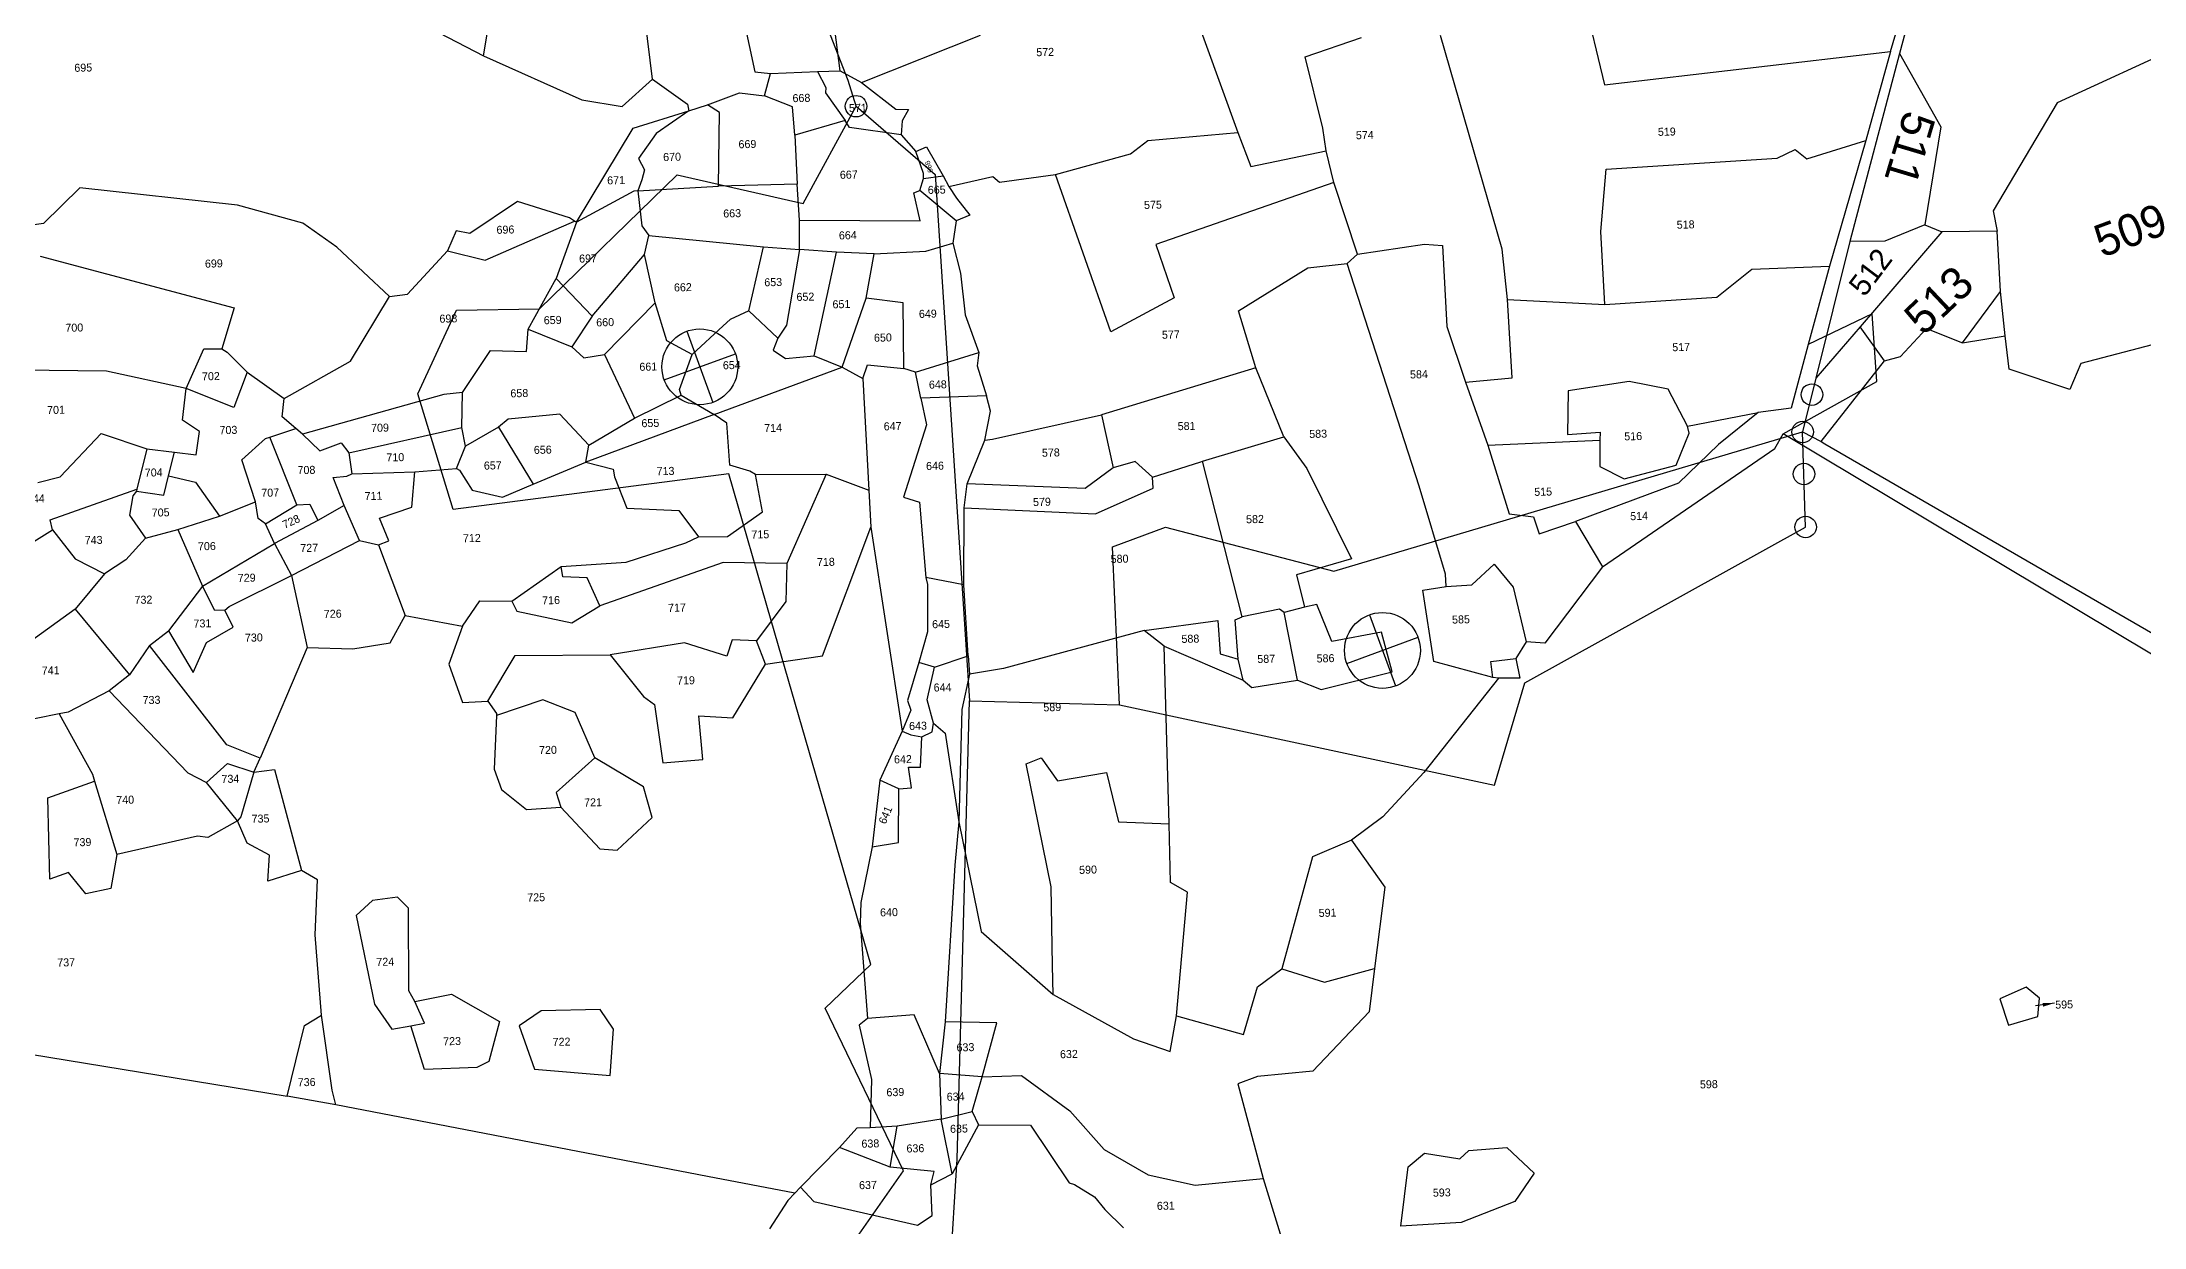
# Model space of a CAD drawing. Header units: metres. Extents: x 309869 to 314467, y 1921293 to 1923473.
# Drawn here: x 312178.1 to 312627.2, y 1922040.2 to 1922293.3 of the extents above; entities that cross this region are included whole.
import ezdxf

# ---------------------------------------------------------------- set-up
doc = ezdxf.new("R2010")
doc.units = ezdxf.units.M
doc.header["$LTSCALE"] = 0.3
doc.layers.get('0').update_dxf_attribs({"linetype": 'CONTINUOUS'})
for name, color, linetype in [('OTHERS', 1, 'CONTINUOUS'), ('POLY_PARCEL', 6, 'CONTINUOUS'), ('TEXT_PARCEL', 7, 'CONTINUOUS'), ('V_BOUND_LINE', 7, 'CONTINUOUS')]:
    doc.layers.add(name, color=color, linetype=linetype)
doc.styles.add('TEXT_MAP', font='')
doc.styles.get('TEXT_MAP').set_extended_font_data('Kruti Dev 050')
doc.dimstyles.get("Standard").update_dxf_attribs({"dimtxt": 0.18, "dimasz": 0.18, "dimexe": 0.18, "dimexo": 0.0625, "dimgap": 0.09, "dimtad": 0, "dimtih": 1, "dimtoh": 1, "dimdec": 4, "dimzin": 0, "dimdsep": 46, "dimtxsty": 'Standard', "dimcen": 0.09, "dimadec": 0, "dimazin": 0, "dimtfac": 1, "dimtdec": 4, "dimtofl": 0, "dimtmove": 0, "dimatfit": 3, "dimfxl": 1, "dimtolj": 1, "dimtzin": 0, "dimarcsym": 0})

msp = doc.modelspace()

# ---------------------------------------------------------------- linework, layer by layer
for centre in [(312352.01, 1922279.63), (312556.27, 1922218.02), (312554.29, 1922210.03), (312554.57, 1922201.05), (312554.92, 1922189.73)]:
    msp.add_circle(centre, 2.3)
at = {"layer": 'OTHERS'}
for p, q in [((312315.84, 1922231.54), (312321.44, 1922216.35)), ((312311.04, 1922221.14), (312326.24, 1922226.75)), ((312461.7, 1922170.96), (312467.3, 1922155.77)), ((312456.9, 1922160.56), (312472.1, 1922166.16))]:
    msp.add_line(p, q, dxfattribs=at)
for centre in [(312318.64, 1922223.95), (312464.5, 1922163.36)]:
    msp.add_circle(centre, 8.1, dxfattribs=at)
at = {"layer": 'POLY_PARCEL'}
for p, q in [((312350.33, 1922285.13), (312323.6, 1922354.19)), ((312419.01, 1922314.25), (312433.58, 1922274.05)), ((312326.21, 1922306.52), (312330.39, 1922287.01)), ((312253.33, 1922300.3), (312272.38, 1922290.37)), ((312272.38, 1922290.37), (312274.16, 1922301)), ((312507.27, 1922303.7), (312511.94, 1922284.19)), ((312573.06, 1922291.32), (312576.75, 1922303.71)), ((312577.37, 1922299.9), (312574.98, 1922290.89)), ((312308.56, 1922285.44), (312306.98, 1922298.13)), ((312348.64, 1922287.22), (312347.19, 1922298.25)), ((312353.18, 1922284.67), (312378.58, 1922294.8)), ((312272.38, 1922290.37), (312293.46, 1922280.98)), ((312447.98, 1922290.21), (312460.04, 1922294.3)), ((312490.06, 1922249.09), (312476.92, 1922294.72)), ((312511.94, 1922284.19), (312573.06, 1922291.32)), ((312574.98, 1922290.89), (312564.37, 1922250.75)), ((312573.06, 1922291.32), (312567.81, 1922272.31)), ((312574.98, 1922290.89), (312583.84, 1922275.24)), ((312635.96, 1922292.87), (312608.64, 1922280.36)), ((312330.39, 1922287.01), (312333.77, 1922286.6)), ((312332.45, 1922281.87), (312333.77, 1922286.6)), ((312333.77, 1922286.6), (312343.76, 1922287.07)), ((312343.76, 1922287.07), (312348.64, 1922287.22)), ((312343.76, 1922287.07), (312345.54, 1922283.6)), ((312348.64, 1922287.22), (312353.18, 1922284.67)), ((312451.75, 1922274.91), (312447.98, 1922290.21)), ((312302.05, 1922279.6), (312308.56, 1922285.44)), ((312308.56, 1922285.44), (312316.01, 1922280.07)), ((312320.27, 1922279.95), (312327.09, 1922282.49)), ((312327.09, 1922282.49), (312332.45, 1922281.87)), ((312338.42, 1922279.53), (312332.45, 1922281.87)), ((312345.54, 1922283.6), (312345.46, 1922282.48)), ((312345.46, 1922282.48), (312349.72, 1922276.6)), ((312352.01, 1922279.63), (312350.33, 1922285.13)), ((312353.18, 1922284.67), (312360.52, 1922279)), ((312293.46, 1922280.98), (312302.05, 1922279.6)), ((312304.41, 1922274.95), (312316.31, 1922278.67)), ((312316.31, 1922278.67), (312309.29, 1922273.83)), ((312316.01, 1922280.07), (312316.31, 1922278.67)), ((312316.31, 1922278.67), (312320.27, 1922279.95)), ((312322.86, 1922278.27), (312320.27, 1922279.95)), ((312322.65, 1922262.55), (312322.86, 1922278.27)), ((312338.91, 1922273.43), (312338.42, 1922279.53)), ((312340.71, 1922258.83), (312352.01, 1922279.63)), ((312352.01, 1922279.63), (312368.95, 1922265.07)), ((312360.52, 1922279), (312363.25, 1922278.96)), ((312363.25, 1922278.96), (312361.84, 1922276.49)), ((312608.64, 1922280.36), (312594.98, 1922257.31)), ((312292.29, 1922254.84), (312304.41, 1922274.95)), ((312309.29, 1922273.83), (312305.54, 1922268.46)), ((312349.72, 1922276.6), (312338.91, 1922273.43)), ((312338.91, 1922273.43), (312339.46, 1922262.99)), ((312350.64, 1922275.05), (312349.72, 1922276.6)), ((312361.67, 1922273.52), (312350.64, 1922275.05)), ((312361.84, 1922276.49), (312361.67, 1922273.52)), ((312361.67, 1922273.52), (312364.81, 1922269.97)), ((312410.64, 1922269.45), (312414.34, 1922272.34)), ((312414.34, 1922272.34), (312433.58, 1922274.05)), ((312433.58, 1922274.05), (312436.4, 1922266.72)), ((312452.45, 1922270.07), (312451.75, 1922274.91)), ((312583.84, 1922275.24), (312580.4, 1922254.28)), ((312305.54, 1922268.46), (312306.79, 1922266.07)), ((312364.81, 1922269.97), (312367.08, 1922270.98)), ((312366.42, 1922265.25), (312364.81, 1922269.97)), ((312367.08, 1922270.98), (312370.61, 1922264.78)), ((312394.67, 1922265.03), (312410.64, 1922269.45)), ((312436.4, 1922266.72), (312452.45, 1922270.07)), ((312454.09, 1922263.33), (312452.45, 1922270.07)), ((312512.32, 1922266.18), (312548.82, 1922268.51)), ((312548.82, 1922268.51), (312552.69, 1922270.37)), ((312552.69, 1922270.37), (312555.17, 1922268.42)), ((312555.17, 1922268.42), (312567.81, 1922272.31)), ((312567.81, 1922272.31), (312560.05, 1922245.44)), ((312284.35, 1922236.32), (312313.81, 1922264.97)), ((312306.26, 1922263.9), (312305.4, 1922261.54)), ((312306.79, 1922266.07), (312306.26, 1922263.9)), ((312313.81, 1922264.97), (312340.71, 1922258.83)), ((312365.66, 1922261.61), (312366.45, 1922264.18)), ((312366.45, 1922264.18), (312366.42, 1922265.25)), ((312366.45, 1922264.18), (312370.61, 1922264.78)), ((312368.95, 1922265.07), (312376.23, 1922152.58)), ((312370.61, 1922264.78), (312371.87, 1922262.47)), ((312371.87, 1922262.47), (312381.25, 1922264.65)), ((312381.25, 1922264.65), (312382.7, 1922263.43)), ((312382.7, 1922263.43), (312394.67, 1922265.03)), ((312406.47, 1922231.41), (312394.67, 1922265.03)), ((312511.2, 1922252.86), (312512.32, 1922266.18)), ((312186.19, 1922262.21), (312178.41, 1922254.54)), ((312219.87, 1922258.5), (312186.19, 1922262.21)), ((312279.71, 1922259.24), (312269.51, 1922252.44)), ((312290.81, 1922255.82), (312279.71, 1922259.24)), ((312304.56, 1922261.48), (312292.29, 1922254.84)), ((312305.4, 1922261.54), (312304.56, 1922261.48)), ((312305.4, 1922261.54), (312322.65, 1922262.55)), ((312305.4, 1922261.54), (312306.28, 1922254.08)), ((312339.46, 1922262.99), (312322.65, 1922262.55)), ((312339.92, 1922255.31), (312339.46, 1922262.99)), ((312364.36, 1922261.11), (312365.66, 1922261.61)), ((312365.7, 1922255.14), (312364.36, 1922261.11)), ((312373.43, 1922255.14), (312365.66, 1922261.61)), ((312371.87, 1922262.47), (312373.45, 1922260.02)), ((312373.45, 1922260.02), (312376.32, 1922256.35)), ((312454.09, 1922263.33), (312416.09, 1922250.09)), ((312459.15, 1922248.05), (312454.09, 1922263.33)), ((312178.41, 1922254.54), (312166.83, 1922252.93)), ((312233.84, 1922254.68), (312219.87, 1922258.5)), ((312241.09, 1922249.52), (312233.84, 1922254.68)), ((312272.78, 1922246.75), (312291.89, 1922255.1)), ((312292.29, 1922254.84), (312287.95, 1922242.81)), ((312291.89, 1922255.1), (312290.81, 1922255.82)), ((312292.29, 1922254.84), (312291.89, 1922255.1)), ((312339.92, 1922255.31), (312365.7, 1922255.14)), ((312339.93, 1922249.03), (312339.92, 1922255.31)), ((312373.43, 1922255.14), (312372.67, 1922250.39)), ((312376.32, 1922256.35), (312373.43, 1922255.14)), ((312594.98, 1922257.31), (312595.83, 1922252.96)), ((312266.54, 1922253.03), (312264.75, 1922248.71)), ((312269.51, 1922252.44), (312266.54, 1922253.03)), ((312306.28, 1922254.08), (312307.74, 1922252)), ((312306.83, 1922247.97), (312307.74, 1922252)), ((312307.74, 1922252), (312332.23, 1922249.6)), ((312366.9, 1922248.67), (312372.67, 1922250.39)), ((312372.67, 1922250.39), (312374.35, 1922243.99)), ((312416.09, 1922250.09), (312420.02, 1922238.7)), ((312459.15, 1922248.05), (312473.46, 1922250.17)), ((312473.46, 1922250.17), (312477.35, 1922249.86)), ((312511.99, 1922237.24), (312511.2, 1922252.86)), ((312564.37, 1922250.75), (312557.14, 1922221.56)), ((312571.83, 1922250.79), (312564.37, 1922250.75)), ((312584.03, 1922252.78), (312566.55, 1922232.48)), ((312580.4, 1922254.28), (312571.83, 1922250.79)), ((312580.4, 1922254.28), (312584.03, 1922252.78)), ((312595.83, 1922252.96), (312584.03, 1922252.78)), ((312596.58, 1922240.02), (312595.83, 1922252.96)), ((312177.69, 1922247.57), (312219.11, 1922236.58)), ((312252.31, 1922239), (312241.09, 1922249.52)), ((312256.15, 1922239.45), (312264.75, 1922248.71)), ((312264.75, 1922248.71), (312272.78, 1922246.75)), ((312295.64, 1922234.79), (312306.83, 1922247.97)), ((312309.06, 1922237.59), (312306.83, 1922247.97)), ((312329.1, 1922235.93), (312332.23, 1922249.6)), ((312332.23, 1922249.6), (312339.93, 1922249.03)), ((312339.93, 1922249.03), (312337.17, 1922232.86)), ((312347.81, 1922248.48), (312339.93, 1922249.03)), ((312343.06, 1922226.3), (312347.81, 1922248.48)), ((312355.87, 1922248.11), (312347.81, 1922248.48)), ((312354.15, 1922238.59), (312355.87, 1922248.11)), ((312355.87, 1922248.11), (312366.9, 1922248.67)), ((312448.59, 1922245.12), (312456.93, 1922246.01)), ((312456.93, 1922246.01), (312459.15, 1922248.05)), ((312472.37, 1922198.48), (312456.93, 1922246.01)), ((312477.35, 1922249.86), (312478.26, 1922232.59)), ((312491.23, 1922238.34), (312490.06, 1922249.09)), ((312543.46, 1922244.83), (312560.05, 1922245.44)), ((312560.05, 1922245.44), (312555.47, 1922228.69)), ((312281.98, 1922232), (312287.95, 1922242.81)), ((312287.95, 1922242.81), (312295.64, 1922234.79)), ((312374.35, 1922243.99), (312375.31, 1922235.09)), ((312433.76, 1922235.9), (312448.59, 1922245.12)), ((312535.98, 1922238.85), (312543.46, 1922244.83)), ((312219.11, 1922236.58), (312216.53, 1922227.82)), ((312243.99, 1922225.13), (312252.31, 1922239)), ((312252.31, 1922239), (312256.15, 1922239.45)), ((312298.3, 1922226.57), (312309.06, 1922237.59)), ((312311.6, 1922229.5), (312309.06, 1922237.59)), ((312349.07, 1922223.85), (312354.15, 1922238.59)), ((312362.12, 1922237.63), (312354.15, 1922238.59)), ((312362.22, 1922223.56), (312362.12, 1922237.63)), ((312420.02, 1922238.7), (312406.47, 1922231.41)), ((312492.25, 1922221.61), (312491.23, 1922238.34)), ((312491.23, 1922238.34), (312511.99, 1922237.24)), ((312511.99, 1922237.24), (312535.98, 1922238.85)), ((312588.41, 1922229.08), (312596.58, 1922240.02)), ((312597.58, 1922230.59), (312596.58, 1922240.02)), ((312258.41, 1922218.2), (312266.64, 1922236.03)), ((312266.64, 1922236.03), (312284.35, 1922236.32)), ((312281.57, 1922227.26), (312281.98, 1922232)), ((312281.98, 1922232), (312291.26, 1922228.22)), ((312295.64, 1922234.79), (312291.26, 1922228.22)), ((312323.6, 1922232.7), (312317, 1922226.6)), ((312325.15, 1922234.06), (312323.6, 1922232.7)), ((312329.1, 1922235.93), (312325.15, 1922234.06)), ((312335.34, 1922230.1), (312329.1, 1922235.93)), ((312337.17, 1922232.86), (312335.34, 1922230.1)), ((312375.31, 1922235.09), (312378.24, 1922226.99)), ((312437.42, 1922223.76), (312433.76, 1922235.9)), ((312478.26, 1922232.59), (312482.22, 1922220.7)), ((312569.17, 1922235.29), (312555.47, 1922228.69)), ((312566.55, 1922232.48), (312557.14, 1922221.56)), ((312571.81, 1922225.26), (312566.55, 1922232.48)), ((312570.11, 1922220.84), (312569.17, 1922235.29)), ((312575.23, 1922226.18), (312580.72, 1922232.13)), ((312580.72, 1922232.13), (312588.41, 1922229.08)), ((312208.89, 1922219.31), (312212.69, 1922227.77)), ((312212.69, 1922227.77), (312216.53, 1922227.82)), ((312216.53, 1922227.82), (312217.64, 1922227.08)), ((312267.95, 1922218.44), (312273.92, 1922227.44)), ((312273.92, 1922227.44), (312281.57, 1922227.26)), ((312291.26, 1922228.22), (312293.83, 1922225.86)), ((312317, 1922226.6), (312311.6, 1922229.5)), ((312335.34, 1922230.1), (312334.31, 1922227.5)), ((312334.31, 1922227.5), (312336.95, 1922225.76)), ((312555.47, 1922228.69), (312551.82, 1922215.1)), ((312588.41, 1922229.08), (312597.58, 1922230.59)), ((312598.43, 1922223.48), (312597.58, 1922230.59)), ((312630.6, 1922229.08), (312613.73, 1922224.69)), ((312191.84, 1922223.06), (312173.5, 1922223.22)), ((312208.89, 1922219.31), (312191.84, 1922223.06)), ((312217.64, 1922227.08), (312221.91, 1922222.78)), ((312229.82, 1922217.15), (312243.99, 1922225.13)), ((312293.83, 1922225.86), (312298.3, 1922226.57)), ((312298.3, 1922226.57), (312304.7, 1922212.99)), ((312314.31, 1922219.08), (312317, 1922226.6)), ((312321.72, 1922213.76), (312349.07, 1922223.85)), ((312336.95, 1922225.76), (312343.06, 1922226.3)), ((312343.06, 1922226.3), (312349.07, 1922223.85)), ((312349.07, 1922223.85), (312353.5, 1922221.45)), ((312353.5, 1922221.45), (312354.48, 1922224.38)), ((312354.48, 1922224.38), (312362.22, 1922223.56)), ((312364.7, 1922222.81), (312362.22, 1922223.56)), ((312364.7, 1922222.81), (312378.24, 1922226.99)), ((312378.24, 1922226.99), (312377.9, 1922224.18)), ((312377.9, 1922224.18), (312379.93, 1922217.76)), ((312437.42, 1922223.76), (312404.45, 1922213.68)), ((312443.46, 1922209), (312437.42, 1922223.76)), ((312558.22, 1922207.97), (312571.81, 1922225.26)), ((312571.81, 1922225.26), (312575.23, 1922226.18)), ((312611.36, 1922219.09), (312598.43, 1922223.48)), ((312613.73, 1922224.69), (312611.36, 1922219.09)), ((312208.12, 1922212.54), (312208.89, 1922219.31)), ((312219.1, 1922215.27), (312208.89, 1922219.31)), ((312221.91, 1922222.78), (312219.1, 1922215.27)), ((312221.91, 1922222.78), (312229.82, 1922217.15)), ((312267.95, 1922218.44), (312263.91, 1922218.02)), ((312267.77, 1922210.96), (312267.95, 1922218.44)), ((312314.62, 1922217.92), (312314.31, 1922219.08)), ((312353.5, 1922221.45), (312354.77, 1922197.57)), ((312365.87, 1922217.26), (312364.7, 1922222.81)), ((312482.22, 1922220.7), (312492.25, 1922221.61)), ((312482.22, 1922220.7), (312487, 1922207.24)), ((312504.15, 1922218.81), (312504.01, 1922209.46)), ((312517.25, 1922220.81), (312504.15, 1922218.81)), ((312525.53, 1922219.2), (312517.25, 1922220.81)), ((312529.68, 1922211.24), (312525.53, 1922219.2)), ((312550.1, 1922209.62), (312570.11, 1922220.84)), ((312557.14, 1922221.56), (312554.29, 1922210.03)), ((312229.39, 1922213.3), (312229.82, 1922217.15)), ((312263.91, 1922218.02), (312233.73, 1922209.57)), ((312265.91, 1922193.47), (312258.41, 1922218.2)), ((312304.7, 1922212.99), (312314.62, 1922217.92)), ((312314.62, 1922217.92), (312321.72, 1922213.76)), ((312379.93, 1922217.76), (312365.87, 1922217.26)), ((312365.87, 1922217.26), (312367.04, 1922211.53)), ((312379.55, 1922208.28), (312380.74, 1922214.45)), ((312380.74, 1922214.45), (312379.93, 1922217.76)), ((312529.68, 1922211.24), (312544.79, 1922214.2)), ((312544.79, 1922214.2), (312536.29, 1922207.39)), ((312551.82, 1922215.1), (312544.79, 1922214.2)), ((312181.99, 1922200.47), (312190.71, 1922209.7)), ((312190.71, 1922209.7), (312200.46, 1922206.42)), ((312211.7, 1922210.16), (312208.12, 1922212.54)), ((312211.05, 1922205.18), (312211.7, 1922210.16)), ((312226.73, 1922208.91), (312232.29, 1922210.81)), ((312232.29, 1922210.81), (312229.39, 1922213.3)), ((312233.73, 1922209.57), (312232.29, 1922210.81)), ((312233.73, 1922209.57), (312237.41, 1922205.98)), ((312243.61, 1922205.6), (312267.77, 1922210.96)), ((312268.59, 1922207.02), (312267.77, 1922210.96)), ((312275.65, 1922211.03), (312268.59, 1922207.02)), ((312277.68, 1922212.74), (312275.65, 1922211.03)), ((312275.65, 1922211.03), (312283.03, 1922198.88)), ((312288.74, 1922213.81), (312277.68, 1922212.74)), ((312294.89, 1922207.25), (312288.74, 1922213.81)), ((312321.72, 1922213.76), (312294.25, 1922203.6)), ((312294.89, 1922207.25), (312304.7, 1922212.99)), ((312324.44, 1922211.91), (312321.72, 1922213.76)), ((312325.03, 1922202.92), (312324.44, 1922211.91)), ((312367.04, 1922211.53), (312362.19, 1922196.14)), ((312381.2, 1922208.51), (312404.45, 1922213.68)), ((312404.45, 1922213.68), (312406.95, 1922202.39)), ((312454.11, 1922180.31), (312554.29, 1922210.03)), ((312504.01, 1922209.46), (312511.04, 1922210)), ((312511.04, 1922210), (312510.96, 1922208.31)), ((312527.25, 1922202.94), (312530.01, 1922209.8)), ((312530.01, 1922209.8), (312529.68, 1922211.24)), ((312548.33, 1922206.47), (312550.1, 1922209.62)), ((312639.96, 1922155.89), (312550.1, 1922209.62)), ((312200.46, 1922206.42), (312198.35, 1922197.82)), ((312200.46, 1922206.42), (312206.42, 1922205.72)), ((312205.14, 1922200.67), (312206.42, 1922205.72)), ((312206.42, 1922205.72), (312211.05, 1922205.18)), ((312220.75, 1922204.08), (312225.86, 1922208.61)), ((312225.86, 1922208.61), (312226.73, 1922208.91)), ((312232.52, 1922194.48), (312226.73, 1922208.91)), ((312237.41, 1922205.98), (312241.99, 1922207.71)), ((312241.99, 1922207.71), (312243.61, 1922205.6)), ((312243.61, 1922205.6), (312244.29, 1922201.09)), ((312266.65, 1922202.24), (312268.59, 1922207.02)), ((312294.25, 1922203.6), (312294.89, 1922207.25)), ((312375.75, 1922198.92), (312379.55, 1922208.28)), ((312379.55, 1922208.28), (312381.2, 1922208.51)), ((312426.06, 1922203.8), (312443.46, 1922209)), ((312443.46, 1922209), (312448.33, 1922202.22)), ((312487, 1922207.24), (312510.96, 1922208.31)), ((312487, 1922207.24), (312491.6, 1922192.57)), ((312510.96, 1922208.31), (312510.93, 1922202.63)), ((312511.5, 1922181.19), (312548.33, 1922206.47)), ((312536.29, 1922207.39), (312527.79, 1922199.07)), ((312177.2, 1922199.26), (312181.99, 1922200.47)), ((312204.1, 1922196.56), (312205.14, 1922200.67)), ((312205.14, 1922200.67), (312210.91, 1922199.31)), ((312223.68, 1922195.14), (312220.75, 1922204.08)), ((312240.28, 1922200.34), (312243.18, 1922200.6)), ((312243.18, 1922200.6), (312244.29, 1922201.09)), ((312244.29, 1922201.09), (312257.72, 1922201.5)), ((312257.08, 1922193.99), (312257.72, 1922201.5)), ((312257.72, 1922201.5), (312266.65, 1922202.24)), ((312324.86, 1922201.11), (312265.91, 1922193.47)), ((312266.65, 1922202.24), (312267.32, 1922201.89)), ((312267.32, 1922201.89), (312269.96, 1922197.58)), ((312283.03, 1922198.88), (312294.25, 1922203.6)), ((312294.25, 1922203.6), (312300.1, 1922202.07)), ((312300.1, 1922202.07), (312300.39, 1922200.47)), ((312300.39, 1922200.47), (312303.02, 1922193.75)), ((312333.87, 1922169.77), (312324.86, 1922201.11)), ((312329.29, 1922201.64), (312325.03, 1922202.92)), ((312330.57, 1922200.96), (312329.29, 1922201.64)), ((312330.57, 1922200.96), (312345.67, 1922200.99)), ((312332, 1922192.98), (312330.57, 1922200.96)), ((312345.67, 1922200.99), (312337.21, 1922181.94)), ((312345.67, 1922200.99), (312354.77, 1922197.57)), ((312406.95, 1922202.39), (312401, 1922197.96)), ((312411.67, 1922203.76), (312406.95, 1922202.39)), ((312415.4, 1922200.39), (312411.67, 1922203.76)), ((312415.4, 1922200.39), (312425.67, 1922203.68)), ((312425.67, 1922203.68), (312426.06, 1922203.8)), ((312434.55, 1922170.56), (312426.06, 1922203.8)), ((312448.33, 1922202.22), (312457.87, 1922182.94)), ((312510.93, 1922202.63), (312516.15, 1922200)), ((312516.15, 1922200), (312527.25, 1922202.94)), ((312179.83, 1922191.26), (312198.35, 1922197.82)), ((312197.46, 1922196.4), (312196.76, 1922192.25)), ((312198.25, 1922197.39), (312197.46, 1922196.4)), ((312198.35, 1922197.82), (312198.25, 1922197.39)), ((312198.25, 1922197.39), (312204.1, 1922196.56)), ((312210.91, 1922199.31), (312216.02, 1922192.08)), ((312242.65, 1922194.29), (312240.28, 1922200.34)), ((312269.96, 1922197.58), (312276.45, 1922196.1)), ((312276.45, 1922196.1), (312283.03, 1922198.88)), ((312354.77, 1922197.57), (312355.19, 1922189.69)), ((312362.19, 1922196.14), (312365.59, 1922195.07)), ((312375.14, 1922193.83), (312375.75, 1922198.92)), ((312401, 1922197.96), (312375.75, 1922198.92)), ((312403.21, 1922192.52), (312415.5, 1922198.03)), ((312415.5, 1922198.03), (312415.4, 1922200.39)), ((312477.98, 1922179.64), (312472.37, 1922198.48)), ((312527.79, 1922199.07), (312505.76, 1922190.91)), ((312196.76, 1922192.25), (312200.18, 1922187.37)), ((312207.09, 1922189.17), (312216.02, 1922192.08)), ((312216.02, 1922192.08), (312223.68, 1922195.14)), ((312224.29, 1922191.53), (312223.68, 1922195.14)), ((312225.83, 1922190.43), (312224.29, 1922191.53)), ((312225.83, 1922190.43), (312232.52, 1922194.48)), ((312232.52, 1922194.48), (312235.3, 1922194.61)), ((312235.3, 1922194.61), (312237.05, 1922191.13)), ((312242.65, 1922194.29), (312237.05, 1922191.13)), ((312245.89, 1922186.82), (312242.65, 1922194.29)), ((312250.19, 1922191.64), (312257.08, 1922193.99)), ((312252.22, 1922186.75), (312250.19, 1922191.64)), ((312303.02, 1922193.75), (312314.12, 1922193.25)), ((312314.12, 1922193.25), (312318.36, 1922187.65)), ((312324.57, 1922187.71), (312332, 1922192.98)), ((312365.59, 1922195.07), (312366.91, 1922178.95)), ((312375.03, 1922177.35), (312375.14, 1922193.83)), ((312375.14, 1922193.83), (312403.21, 1922192.52)), ((312491.6, 1922192.57), (312496.77, 1922191.91)), ((312496.77, 1922191.91), (312497.97, 1922188.28)), ((312165.7, 1922180.03), (312180.31, 1922189.09)), ((312180.31, 1922189.09), (312179.83, 1922191.26)), ((312180.31, 1922189.09), (312185.19, 1922182.95)), ((312200.18, 1922187.37), (312196, 1922182.68)), ((312200.18, 1922187.37), (312207.09, 1922189.17)), ((312207.09, 1922189.17), (312212.4, 1922177.1)), ((312227.73, 1922186.19), (312225.83, 1922190.43)), ((312237.05, 1922191.13), (312227.73, 1922186.19)), ((312315.65, 1922186.32), (312318.36, 1922187.65)), ((312318.36, 1922187.65), (312324.57, 1922187.71)), ((312344.88, 1922162.23), (312355.19, 1922189.69)), ((312355.19, 1922189.69), (312361.9, 1922146.1)), ((312406.84, 1922185.5), (312418.12, 1922189.66)), ((312418.12, 1922189.66), (312454.11, 1922180.31)), ((312497.97, 1922188.28), (312505.76, 1922190.91)), ((312505.76, 1922190.91), (312511.5, 1922181.19)), ((312185.19, 1922182.95), (312191.44, 1922179.69)), ((312196, 1922182.68), (312191.44, 1922179.69)), ((312212.4, 1922177.1), (312227.73, 1922186.19)), ((312227.73, 1922186.19), (312231.36, 1922179.4)), ((312231.36, 1922179.4), (312245.89, 1922186.82)), ((312245.89, 1922186.82), (312249.96, 1922185.9)), ((312249.96, 1922185.9), (312252.22, 1922186.75)), ((312249.96, 1922185.9), (312255.69, 1922170.8)), ((312302.87, 1922182.22), (312315.65, 1922186.32)), ((312408.3, 1922151.75), (312406.84, 1922185.5)), ((312457.87, 1922182.94), (312446.12, 1922179.48)), ((312191.44, 1922179.69), (312185.15, 1922172.16)), ((312218.09, 1922172.76), (312231.36, 1922179.4)), ((312231.36, 1922179.4), (312234.77, 1922164)), ((312278.5, 1922173.92), (312289.03, 1922181.29)), ((312289.03, 1922181.29), (312302.87, 1922182.22)), ((312289.36, 1922179.05), (312289.03, 1922181.29)), ((312294.58, 1922178.9), (312289.36, 1922179.05)), ((312297.29, 1922172.89), (312294.58, 1922178.9)), ((312323.65, 1922182.13), (312297.29, 1922172.89)), ((312337.21, 1922181.94), (312323.65, 1922182.13)), ((312337.21, 1922181.94), (312337.01, 1922173.82)), ((312375.03, 1922177.35), (312366.91, 1922178.95)), ((312366.91, 1922178.95), (312367.27, 1922177.44)), ((312446.12, 1922179.48), (312447.81, 1922172.57)), ((312478.13, 1922177.01), (312477.98, 1922179.64)), ((312483.6, 1922177.35), (312488.4, 1922181.79)), ((312488.4, 1922181.79), (312492.43, 1922176.9)), ((312511.5, 1922181.19), (312499.2, 1922164.91)), ((312212.4, 1922177.1), (312205.11, 1922167.54)), ((312215.01, 1922171.91), (312212.4, 1922177.1)), ((312267.91, 1922168.55), (312271.64, 1922173.93)), ((312271.64, 1922173.93), (312278.5, 1922173.92)), ((312278.5, 1922173.92), (312279.54, 1922171.72)), ((312337.01, 1922173.82), (312330.73, 1922165.43)), ((312367.27, 1922177.44), (312367.28, 1922167.34)), ((312375.95, 1922162.24), (312375.03, 1922177.35)), ((312473.16, 1922176.27), (312478.13, 1922177.01)), ((312475.46, 1922160.96), (312473.16, 1922176.27)), ((312478.13, 1922177.01), (312483.6, 1922177.35)), ((312492.43, 1922176.9), (312495.2, 1922165.2)), ((312185.15, 1922172.16), (312175.39, 1922165.16)), ((312185.15, 1922172.16), (312196.75, 1922158.14)), ((312217.17, 1922171.93), (312215.01, 1922171.91)), ((312217.17, 1922171.93), (312218.09, 1922172.76)), ((312218.91, 1922168.32), (312217.17, 1922171.93)), ((312252.44, 1922164.95), (312255.69, 1922170.8)), ((312255.69, 1922170.8), (312267.91, 1922168.55)), ((312279.54, 1922171.72), (312291.27, 1922169.29)), ((312291.27, 1922169.29), (312297.29, 1922172.89)), ((312355.17, 1922096.28), (312333.87, 1922169.77)), ((312413.55, 1922167.61), (312429.34, 1922169.73)), ((312429.34, 1922169.73), (312429.84, 1922162.66)), ((312433.04, 1922169.9), (312434.55, 1922170.56)), ((312433.7, 1922161.48), (312433.04, 1922169.9)), ((312442.47, 1922172.19), (312434.55, 1922170.56)), ((312443.51, 1922171.43), (312442.47, 1922172.19)), ((312447.81, 1922172.57), (312443.51, 1922171.43)), ((312446.34, 1922157.01), (312443.51, 1922171.43)), ((312450.48, 1922173.17), (312447.81, 1922172.57)), ((312453.67, 1922165.25), (312450.48, 1922173.17)), ((312201.05, 1922164.41), (312205.11, 1922167.54)), ((312205.11, 1922167.54), (312210.36, 1922158.64)), ((312210.36, 1922158.64), (312213.21, 1922165.06)), ((312213.21, 1922165.06), (312218.91, 1922168.32)), ((312244.46, 1922163.72), (312252.44, 1922164.95)), ((312267.91, 1922168.55), (312265.04, 1922160.45)), ((312315.34, 1922164.96), (312299.45, 1922162.45)), ((312324.42, 1922162.12), (312315.34, 1922164.96)), ((312325.53, 1922165.6), (312324.42, 1922162.12)), ((312330.73, 1922165.43), (312325.53, 1922165.6)), ((312332.69, 1922160.42), (312330.73, 1922165.43)), ((312367.28, 1922167.34), (312365.44, 1922160.8)), ((312413.55, 1922167.61), (312383.51, 1922159.48)), ((312417.89, 1922164.3), (312413.55, 1922167.61)), ((312464.31, 1922167.25), (312453.67, 1922165.25)), ((312466.61, 1922158.78), (312464.31, 1922167.25)), ((312495.2, 1922165.2), (312493, 1922161.6)), ((312499.2, 1922164.91), (312495.2, 1922165.2)), ((312201.05, 1922164.41), (312196.75, 1922158.14)), ((312217.55, 1922143.17), (312201.05, 1922164.41)), ((312234.77, 1922164), (312224.66, 1922140.31)), ((312234.77, 1922164), (312244.46, 1922163.72)), ((312265.04, 1922160.45), (312267.92, 1922152.23)), ((312273.37, 1922152.52), (312279.21, 1922162.25)), ((312279.21, 1922162.25), (312299.45, 1922162.45)), ((312299.45, 1922162.45), (312306.61, 1922153.5)), ((312325.67, 1922148.96), (312332.69, 1922160.42)), ((312332.69, 1922160.42), (312344.88, 1922162.23)), ((312365.44, 1922160.8), (312363.03, 1922152.63)), ((312368.76, 1922159.8), (312365.44, 1922160.8)), ((312368.76, 1922159.8), (312375.95, 1922162.24)), ((312375.95, 1922162.24), (312376.23, 1922158.28)), ((312417.89, 1922164.3), (312434.76, 1922157)), ((312418.96, 1922126.28), (312417.89, 1922164.3)), ((312429.84, 1922162.66), (312433.7, 1922161.48)), ((312434.76, 1922157), (312433.7, 1922161.48)), ((312488.09, 1922157.55), (312475.46, 1922160.96)), ((312487.67, 1922160.99), (312493, 1922161.6)), ((312488.09, 1922157.55), (312487.67, 1922160.99)), ((312493, 1922161.6), (312493.84, 1922157.4)), ((312196.75, 1922158.14), (312192.4, 1922154.73)), ((312367.22, 1922152.8), (312368.76, 1922159.8)), ((312376.23, 1922158.28), (312374.61, 1922150.72)), ((312383.51, 1922159.48), (312376.23, 1922158.28)), ((312434.76, 1922157), (312436.57, 1922155.46)), ((312436.57, 1922155.46), (312446.34, 1922157.01)), ((312446.34, 1922157.01), (312451.37, 1922155.04)), ((312451.37, 1922155.04), (312466.61, 1922158.78)), ((312489.31, 1922157.43), (312473.33, 1922137.29)), ((312489.31, 1922157.43), (312488.09, 1922157.55)), ((312493.84, 1922157.4), (312489.31, 1922157.43)), ((312192.4, 1922154.73), (312183.7, 1922150.19)), ((312192.4, 1922154.73), (312209.23, 1922137.23)), ((312267.92, 1922152.23), (312273.37, 1922152.52)), ((312273.37, 1922152.52), (312275.21, 1922149.89)), ((312285.06, 1922152.78), (312275.19, 1922149.46)), ((312291.97, 1922150.11), (312285.06, 1922152.78)), ((312306.61, 1922153.5), (312308.94, 1922151.78)), ((312308.94, 1922151.78), (312310.76, 1922139.34)), ((312363.03, 1922152.63), (312363.76, 1922150.59)), ((312368.59, 1922147.8), (312367.22, 1922152.8)), ((312181.72, 1922149.8), (312171.88, 1922147.82)), ((312183.7, 1922150.19), (312181.72, 1922149.8)), ((312181.72, 1922149.8), (312188.9, 1922136.93)), ((312275.19, 1922149.46), (312274.72, 1922138.01)), ((312275.21, 1922149.89), (312275.19, 1922149.46)), ((312296.17, 1922140.44), (312291.97, 1922150.11)), ((312319.3, 1922140.03), (312318.4, 1922149.4)), ((312318.4, 1922149.4), (312325.67, 1922148.96)), ((312363.76, 1922150.59), (312361.9, 1922146.1)), ((312368.31, 1922146), (312368.59, 1922147.8)), ((312368.59, 1922147.8), (312371.09, 1922145.7)), ((312374.61, 1922150.72), (312373.95, 1922126.76)), ((312224.66, 1922140.31), (312217.55, 1922143.17)), ((312361.9, 1922146.1), (312357.09, 1922135.63)), ((312361.9, 1922146.1), (312363.7, 1922145.33)), ((312363.7, 1922145.33), (312366.07, 1922144.88)), ((312365.77, 1922138.41), (312366.07, 1922144.88)), ((312366.07, 1922144.88), (312368.31, 1922146)), ((312371.09, 1922145.7), (312373.95, 1922126.76)), ((312213.22, 1922135.13), (312217.74, 1922139.21)), ((312217.74, 1922139.21), (312223.37, 1922137.32)), ((312223.37, 1922137.32), (312224.66, 1922140.31)), ((312223.37, 1922137.32), (312227.72, 1922137.9)), ((312227.72, 1922137.9), (312233.53, 1922116.33)), ((312274.72, 1922138.01), (312276.28, 1922133.63)), ((312296.17, 1922140.44), (312287.93, 1922132.98)), ((312306.63, 1922134.21), (312296.17, 1922140.44)), ((312310.76, 1922139.34), (312319.3, 1922140.03)), ((312363.23, 1922138.4), (312365.77, 1922138.41)), ((312363.89, 1922133.99), (312363.23, 1922138.4)), ((312388.38, 1922139.15), (312391.54, 1922140.38)), ((312393.69, 1922112.84), (312388.38, 1922139.15)), ((312391.54, 1922140.38), (312395.03, 1922135.53)), ((312179.34, 1922131.86), (312189.29, 1922135.42)), ((312188.9, 1922136.93), (312189.29, 1922135.42)), ((312189.29, 1922135.42), (312194.06, 1922119.75)), ((312209.23, 1922137.23), (312213.22, 1922135.13)), ((312219.87, 1922126.94), (312213.22, 1922135.13)), ((312223.37, 1922137.32), (312220.57, 1922127.83)), ((312276.28, 1922133.63), (312281.62, 1922129.35)), ((312308.43, 1922127.65), (312306.63, 1922134.21)), ((312357.09, 1922135.63), (312355.49, 1922121.4)), ((312361.17, 1922133.78), (312357.09, 1922135.63)), ((312361.07, 1922122.34), (312361.17, 1922133.78)), ((312361.17, 1922133.78), (312363.89, 1922133.99)), ((312395.03, 1922135.53), (312405.57, 1922137.3)), ((312405.57, 1922137.3), (312408.09, 1922126.71)), ((312473.33, 1922137.29), (312464.56, 1922127.8)), ((312179.76, 1922114.46), (312179.34, 1922131.86)), ((312281.62, 1922129.35), (312288.97, 1922129.85)), ((312287.93, 1922132.98), (312288.97, 1922129.85)), ((312288.97, 1922129.85), (312297.29, 1922120.99)), ((312219.87, 1922126.94), (312213.54, 1922123.4)), ((312220.57, 1922127.83), (312219.87, 1922126.94)), ((312221.93, 1922122.17), (312219.87, 1922126.94)), ((312301.01, 1922120.66), (312308.43, 1922127.65)), ((312373.95, 1922126.76), (312373.11, 1922117.46)), ((312373.95, 1922126.76), (312378.72, 1922103.29)), ((312408.09, 1922126.71), (312418.96, 1922126.28)), ((312419.24, 1922113.76), (312418.96, 1922126.28)), ((312464.56, 1922127.8), (312457.92, 1922122.83)), ((312194.06, 1922119.75), (312192.79, 1922112.52)), ((312211.3, 1922123.71), (312194.06, 1922119.75)), ((312213.54, 1922123.4), (312211.3, 1922123.71)), ((312226.68, 1922119.62), (312221.93, 1922122.17)), ((312297.29, 1922120.99), (312301.01, 1922120.66)), ((312355.49, 1922121.4), (312353.01, 1922109.48)), ((312355.49, 1922121.4), (312361.07, 1922122.34)), ((312457.92, 1922122.83), (312449.52, 1922119.27)), ((312457.92, 1922122.83), (312465.02, 1922112.76)), ((312183.76, 1922115.88), (312179.76, 1922114.46)), ((312187.46, 1922111.36), (312183.76, 1922115.88)), ((312226.31, 1922114.07), (312226.68, 1922119.62)), ((312233.53, 1922116.33), (312226.31, 1922114.07)), ((312236.96, 1922114.33), (312233.53, 1922116.33)), ((312373.11, 1922117.46), (312371.05, 1922084.04)), ((312449.52, 1922119.27), (312443.01, 1922095.31)), ((312192.79, 1922112.52), (312187.46, 1922111.36)), ((312236.46, 1922102.58), (312236.96, 1922114.33)), ((312394, 1922096.05), (312393.69, 1922112.84)), ((312422.87, 1922111.74), (312419.24, 1922113.76)), ((312420.46, 1922085.26), (312422.87, 1922111.74)), ((312465.02, 1922112.76), (312462.82, 1922095.41)), ((312248.69, 1922109.94), (312245.18, 1922106.76)), ((312245.18, 1922106.76), (312249.13, 1922087.77)), ((312254.03, 1922110.61), (312248.69, 1922109.94)), ((312256.4, 1922108.26), (312254.03, 1922110.61)), ((312256.48, 1922090.64), (312256.4, 1922108.26)), ((312353.01, 1922109.48), (312352.89, 1922105.06)), ((312237.81, 1922085.41), (312236.46, 1922102.58)), ((312352.89, 1922105.06), (312354.45, 1922084.75)), ((312378.72, 1922103.29), (312394.11, 1922089.83)), ((312345.44, 1922086.92), (312355.17, 1922096.28)), ((312394.11, 1922089.83), (312394, 1922096.05)), ((312437.79, 1922091.52), (312443.01, 1922095.31)), ((312443.01, 1922095.31), (312452.11, 1922092.45)), ((312452.11, 1922092.45), (312462.82, 1922095.41)), ((312462.82, 1922095.41), (312461.64, 1922086.11)), ((312257.76, 1922088.37), (312256.48, 1922090.64)), ((312257.76, 1922088.37), (312265.59, 1922089.93)), ((312259.79, 1922083.75), (312257.76, 1922088.37)), ((312265.59, 1922089.93), (312275.85, 1922084.09)), ((312394.11, 1922089.83), (312411.31, 1922080.38)), ((312434.82, 1922081.32), (312437.79, 1922091.52)), ((312602.08, 1922091.38), (312596.42, 1922088.94)), ((312596.42, 1922088.94), (312598.26, 1922083.28)), ((312604.87, 1922089.08), (312602.08, 1922091.38)), ((312604.54, 1922085.13), (312604.87, 1922089.08)), ((312234.19, 1922083.24), (312237.81, 1922085.41)), ((312240.11, 1922069.43), (312237.81, 1922085.41)), ((312249.13, 1922087.77), (312252.85, 1922082.41)), ((312256.91, 1922083.14), (312259.79, 1922083.75)), ((312275.85, 1922084.09), (312273.55, 1922075.55)), ((312284.74, 1922086.37), (312280.05, 1922083.17)), ((312297.36, 1922086.63), (312284.74, 1922086.37)), ((312300.17, 1922082.43), (312297.36, 1922086.63)), ((312362.17, 1922052.19), (312345.44, 1922086.92)), ((312354.45, 1922084.75), (312352.71, 1922083.32)), ((312364.42, 1922085.48), (312354.45, 1922084.75)), ((312369.85, 1922072.99), (312364.42, 1922085.48)), ((312371.05, 1922084.04), (312369.85, 1922072.99)), ((312382.12, 1922083.8), (312371.05, 1922084.04)), ((312378.99, 1922072.24), (312382.12, 1922083.8)), ((312419.12, 1922077.69), (312420.46, 1922085.26)), ((312420.46, 1922085.26), (312434.82, 1922081.32)), ((312461.64, 1922086.11), (312449.59, 1922073.48)), ((312598.26, 1922083.28), (312604.54, 1922085.13)), ((312230.45, 1922068.1), (312234.19, 1922083.24)), ((312252.85, 1922082.41), (312256.91, 1922083.14)), ((312259.84, 1922073.84), (312256.91, 1922083.14)), ((312280.05, 1922083.17), (312283.32, 1922073.92)), ((312299.47, 1922072.54), (312300.17, 1922082.43)), ((312352.71, 1922083.32), (312355.31, 1922071.71)), ((312411.31, 1922080.38), (312419.12, 1922077.69)), ((312171.7, 1922077.76), (312230.45, 1922068.1)), ((312273.55, 1922075.55), (312270.98, 1922074.26)), ((312270.98, 1922074.26), (312259.84, 1922073.84)), ((312283.32, 1922073.92), (312299.47, 1922072.54)), ((312355.31, 1922071.71), (312355.03, 1922061.38)), ((312369.85, 1922072.99), (312370.19, 1922063.21)), ((312378.99, 1922072.24), (312369.85, 1922072.99)), ((312376.86, 1922064.86), (312378.99, 1922072.24)), ((312378.99, 1922072.24), (312387.38, 1922072.53)), ((312387.38, 1922072.53), (312397.73, 1922064.97)), ((312437.8, 1922072.36), (312433.61, 1922070.76)), ((312433.61, 1922070.76), (312439.01, 1922050.54)), ((312449.59, 1922073.48), (312437.8, 1922072.36)), ((312240.89, 1922066.29), (312230.45, 1922068.1)), ((312240.89, 1922066.29), (312240.11, 1922069.43)), ((312320.3, 1922050.93), (312240.89, 1922066.29)), ((312352.17, 1922061.28), (312348.5, 1922057.16)), ((312355.03, 1922061.38), (312352.17, 1922061.28)), ((312360.84, 1922061.73), (312355.03, 1922061.38)), ((312359.32, 1922052.96), (312360.84, 1922061.73)), ((312370.19, 1922063.21), (312360.84, 1922061.73)), ((312370.19, 1922063.21), (312376.86, 1922064.86)), ((312372.54, 1922051.53), (312370.19, 1922063.21)), ((312378.19, 1922061.97), (312372.54, 1922051.53)), ((312376.86, 1922064.86), (312378.19, 1922061.97)), ((312378.19, 1922061.97), (312389.3, 1922061.93)), ((312389.3, 1922061.93), (312397.59, 1922049.62)), ((312397.73, 1922064.97), (312405.07, 1922056.7)), ((312348.5, 1922057.16), (312340.18, 1922048.67)), ((312359.32, 1922052.96), (312348.5, 1922057.16)), ((312482.97, 1922056.5), (312491.08, 1922057.13)), ((312491.08, 1922057.13), (312496.9, 1922051.69)), ((312368.71, 1922052), (312359.32, 1922052.96)), ((312405.07, 1922056.7), (312414.46, 1922051.29)), ((312468.43, 1922040.36), (312469.97, 1922053.03)), ((312469.97, 1922053.03), (312473.5, 1922055.93)), ((312473.5, 1922055.93), (312481.02, 1922054.75)), ((312481.02, 1922054.75), (312482.97, 1922056.5)), ((312338.92, 1922047.38), (312320.3, 1922050.93)), ((312340.18, 1922048.67), (312338.92, 1922047.38)), ((312340.18, 1922048.67), (312342.97, 1922045.64)), ((312351.72, 1922037.24), (312362.17, 1922052.19)), ((312367.97, 1922049.19), (312368.71, 1922052)), ((312367.97, 1922049.19), (312372.54, 1922051.53)), ((312368.27, 1922042.6), (312367.97, 1922049.19)), ((312397.59, 1922049.62), (312398.72, 1922049.28)), ((312398.72, 1922049.28), (312402.94, 1922046.6)), ((312414.46, 1922051.29), (312424.46, 1922049.1)), ((312424.46, 1922049.1), (312439.01, 1922050.54)), ((312439.01, 1922050.54), (312445.13, 1922030.58)), ((312496.9, 1922051.69), (312492.82, 1922045.61)), ((312337.46, 1922045.84), (312333.52, 1922039.77)), ((312338.92, 1922047.38), (312337.46, 1922045.84)), ((312342.97, 1922045.64), (312365.14, 1922040.57)), ((312402.94, 1922046.6), (312405.15, 1922043.88)), ((312405.15, 1922043.88), (312409.2, 1922040.01)), ((312492.82, 1922045.61), (312481.3, 1922041.11)), ((312365.14, 1922040.57), (312368.27, 1922042.6)), ((312481.3, 1922041.11), (312468.43, 1922040.36))]:
    msp.add_line(p, q, dxfattribs=at)
at = {"layer": 'V_BOUND_LINE'}
for p, q in [((312554.92, 1922189.73), (312554.29, 1922210.03)), ((312554.29, 1922210.03), (312558.22, 1922207.97)), ((312558.22, 1922207.97), (312559.05, 1922207.53)), ((312559.05, 1922207.53), (312632.3, 1922165.15)), ((312494.94, 1922156.42), (312554.92, 1922189.73)), ((312488.47, 1922134.54), (312494.94, 1922156.42)), ((312373.6, 1922054.65), (312376.23, 1922152.58)), ((312376.23, 1922152.58), (312408.3, 1922151.75)), ((312408.3, 1922151.75), (312488.47, 1922134.54)), ((312371.73, 1922023.67), (312373.6, 1922054.65))]:
    msp.add_line(p, q, dxfattribs=at)

# ---------------------------------------------------------------- texts
at = {"layer": 'TEXT_PARCEL', "ltscale": 10, "style": 'TEXT_MAP'}
for s, height, rotation, p in [('572', 1.71, 1.3902, (312390.55, 1922290.31)), ('695', 1.71, 1.3902, (312185, 1922286.97)), ('668', 1.71, 1.3902, (312338.46, 1922280.49)), ('571', 1.71, 1.3902, (312350.52, 1922278.38)), ('669', 1.71, 1.3902, (312326.92, 1922270.64)), ('574', 1.71, 1.3902, (312458.84, 1922272.57)), ('519', 1.71, 1.3902, (312523.37, 1922273.29)), ('670', 1.71, 1.3902, (312310.82, 1922267.91)), ('666', 1.14, 108.4557, (312368.54, 1922265.64)), ('671', 1.71, 1.3902, (312298.86, 1922262.92)), ('667', 1.71, 1.3902, (312348.58, 1922264.11)), ('665', 1.71, 1.3902, (312367.37, 1922260.88)), ('575', 1.71, 1.3902, (312413.57, 1922257.67)), ('663', 1.71, 1.3902, (312323.66, 1922255.85)), ('518', 1.71, 1.3902, (312527.4, 1922253.45)), ('696', 1.71, 1.3902, (312275.21, 1922252.36)), ('664', 1.71, 1.3902, (312348.37, 1922251.16)), ('699', 1.71, 1.3902, (312212.91, 1922245.13)), ('697', 1.71, 1.3902, (312292.86, 1922246.21)), ('662', 1.71, 1.3902, (312313.13, 1922240.05)), ('653', 1.71, 1.3902, (312332.43, 1922241.15)), ('652', 1.71, 1.3902, (312339.31, 1922238.02)), ('651', 1.71, 1.3902, (312347.01, 1922236.44)), ('700', 1.71, 1.3902, (312183.09, 1922231.42)), ('698', 1.71, 1.3902, (312263.02, 1922233.37)), ('659', 1.71, 1.3902, (312285.31, 1922233.04)), ('660', 1.71, 1.3902, (312296.52, 1922232.58)), ('649', 1.71, 1.3902, (312365.47, 1922234.39)), ('650', 1.71, 1.3902, (312355.87, 1922229.3)), ('577', 1.71, 1.3902, (312417.4, 1922229.94)), ('517', 1.71, 1.3902, (312526.44, 1922227.28)), ('661', 1.71, 1.3902, (312305.74, 1922223.09)), ('654', 1.71, 1.3902, (312323.58, 1922223.42)), ('584', 1.71, 1.3902, (312470.41, 1922221.46)), ('702', 1.71, 1.3902, (312212.28, 1922221.05)), ('658', 1.71, 1.3902, (312278.18, 1922217.42)), ('648', 1.71, 1.3902, (312367.61, 1922219.28)), ('701', 1.71, 1.3902, (312179.18, 1922213.85)), ('703', 1.71, 1.3902, (312216.02, 1922209.55)), ('709', 1.71, 1.3902, (312248.41, 1922210.04)), ('655', 1.71, 1.3902, (312306.18, 1922211.04)), ('714', 1.71, 1.3902, (312332.41, 1922209.99)), ('647', 1.71, 1.3902, (312357.95, 1922210.37)), ('581', 1.71, 1.3902, (312420.77, 1922210.41)), ('583', 1.71, 1.3902, (312448.87, 1922208.74)), ('516', 1.71, 1.3902, (312516.19, 1922208.23)), ('710', 1.71, 1.3902, (312251.68, 1922203.72)), ('656', 1.71, 1.3902, (312283.19, 1922205.33)), ('578', 1.71, 1.3902, (312391.76, 1922204.73)), ('704', 1.71, 1.3902, (312200.06, 1922200.48)), ('708', 1.71, 1.3902, (312232.69, 1922201.01)), ('657', 1.71, 1.3902, (312272.51, 1922201.98)), ('713', 1.71, 1.3902, (312309.42, 1922200.78)), ('646', 1.71, 1.3902, (312367, 1922201.9)), ('744', 1.71, 1.3902, (312174.87, 1922194.92)), ('707', 1.71, 1.3902, (312224.95, 1922196.17)), ('711', 1.71, 1.3902, (312247.03, 1922195.47)), ('579', 1.71, 1.3902, (312389.85, 1922194.2)), ('515', 1.71, 1.3902, (312496.95, 1922196.37)), ('705', 1.71, 1.3902, (312201.54, 1922191.94)), ('728', 1.71, 24.2635, (312229.92, 1922189.34)), ('582', 1.71, 1.3902, (312435.38, 1922190.52)), ('514', 1.71, 1.3902, (312517.45, 1922191.18)), ('743', 1.71, 1.3902, (312187.22, 1922186.04)), ('712', 1.71, 1.3902, (312268.04, 1922186.46)), ('715', 1.71, 1.3902, (312329.67, 1922187.25)), ('706', 1.71, 1.3902, (312211.42, 1922184.74)), ('727', 1.71, 1.3902, (312233.29, 1922184.37)), ('718', 1.71, 1.3902, (312343.68, 1922181.36)), ('580', 1.71, 1.3902, (312406.44, 1922182.04)), ('729', 1.71, 1.3902, (312219.93, 1922177.98)), ('732', 1.71, 1.3902, (312197.86, 1922173.29)), ('716', 1.71, 1.3902, (312284.96, 1922173.19)), ('731', 1.71, 1.3902, (312210.46, 1922168.23)), ('726', 1.71, 1.3902, (312238.31, 1922170.29)), ('717', 1.71, 1.3902, (312311.86, 1922171.59)), ('645', 1.71, 1.3902, (312368.29, 1922168.09)), ('585', 1.71, 1.3902, (312479.39, 1922169.08)), ('730', 1.71, 1.3902, (312221.45, 1922165.21)), ('588', 1.71, 1.3902, (312421.57, 1922164.96)), ('587', 1.71, 1.3902, (312437.78, 1922160.66)), ('586', 1.71, 1.3902, (312450.45, 1922160.78)), ('741', 1.71, 1.3902, (312178.04, 1922158.19)), ('719', 1.71, 1.3902, (312313.79, 1922156.06)), ('644', 1.71, 1.3902, (312368.62, 1922154.57)), ('733', 1.71, 1.3902, (312199.59, 1922151.87)), ('589', 1.71, 1.3902, (312392.06, 1922150.33)), ('643', 1.71, 1.3902, (312363.37, 1922146.35)), ('720', 1.71, 1.3902, (312284.3, 1922141.19)), ('642', 1.71, 1.3902, (312360.15, 1922139.21)), ('734', 1.71, 1.3902, (312216.44, 1922135.03)), ('740', 1.71, 1.3902, (312193.96, 1922130.54)), ('721', 1.71, 1.3902, (312293.93, 1922130)), ('641', 1.71, 66.9198, (312358.33, 1922126.1)), ('735', 1.71, 1.3902, (312222.88, 1922126.53)), ('739', 1.71, 1.3902, (312184.83, 1922121.49)), ('590', 1.71, 1.3902, (312399.7, 1922115.61)), ('725', 1.71, 1.3902, (312281.78, 1922109.7)), ('640', 1.71, 1.3902, (312357.17, 1922106.52)), ('591', 1.71, 1.3902, (312450.89, 1922106.41)), ('737', 1.71, 1.3902, (312181.35, 1922095.81)), ('724', 1.71, 1.3902, (312249.54, 1922095.94)), ('595', 1.71, 1.3902, (312608.27, 1922086.81)), ('723', 1.71, 1.3902, (312263.81, 1922078.98)), ('722', 1.71, 1.3902, (312287.21, 1922078.85)), ('633', 1.71, 1.3902, (312373.51, 1922077.67)), ('632', 1.71, 1.3902, (312395.62, 1922076.22)), ('736', 1.71, 1.3902, (312232.74, 1922070.23)), ('598', 1.71, 1.3902, (312532.36, 1922069.77)), ('639', 1.71, 1.3902, (312358.53, 1922068.09)), ('634', 1.71, 1.3902, (312371.41, 1922067.13)), ('635', 1.71, 1.3902, (312372.12, 1922060.28)), ('638', 1.71, 1.3902, (312353.19, 1922057.11)), ('636', 1.71, 1.3902, (312362.81, 1922056.08)), ('637', 1.71, 1.3902, (312352.68, 1922048.24)), ('593', 1.71, 1.3902, (312475.29, 1922046.64)), ('631', 1.71, 1.3902, (312416.32, 1922043.82))]:
    msp.add_text(s, height=height, rotation=rotation, dxfattribs=at).set_placement(p)
at = {"layer": 'TEXT_PARCEL', "style": 'TEXT_MAP'}
for s, height, rotation, p in [('511', 6.94, 253.3508, (312576.14, 1922279.03)), ('509', 6.94, 20.2354, (312618.24, 1922247.23)), ('512', 4.627, 52.9568, (312567.5, 1922238.7)), ('513', 6.94, 43.4096, (312580.1, 1922230.4))]:
    msp.add_text(s, height=height, rotation=rotation, dxfattribs=at).set_placement(p)

# ---------------------------------------------------------------- leaders
msp.add_leader([(312608.09, 1922088.01), (312604.03, 1922087.43)], dimstyle='Standard', override={"dimtxt": 2.5, "dimasz": 2.5, "dimexe": 1.25, "dimexo": 0.625, "dimgap": 0.625, "dimtad": 1, "dimtih": 0, "dimtoh": 0, "dimzin": 8, "dimcen": 2.5, "dimtofl": 1})

doc.saveas('drawing.dxf')
